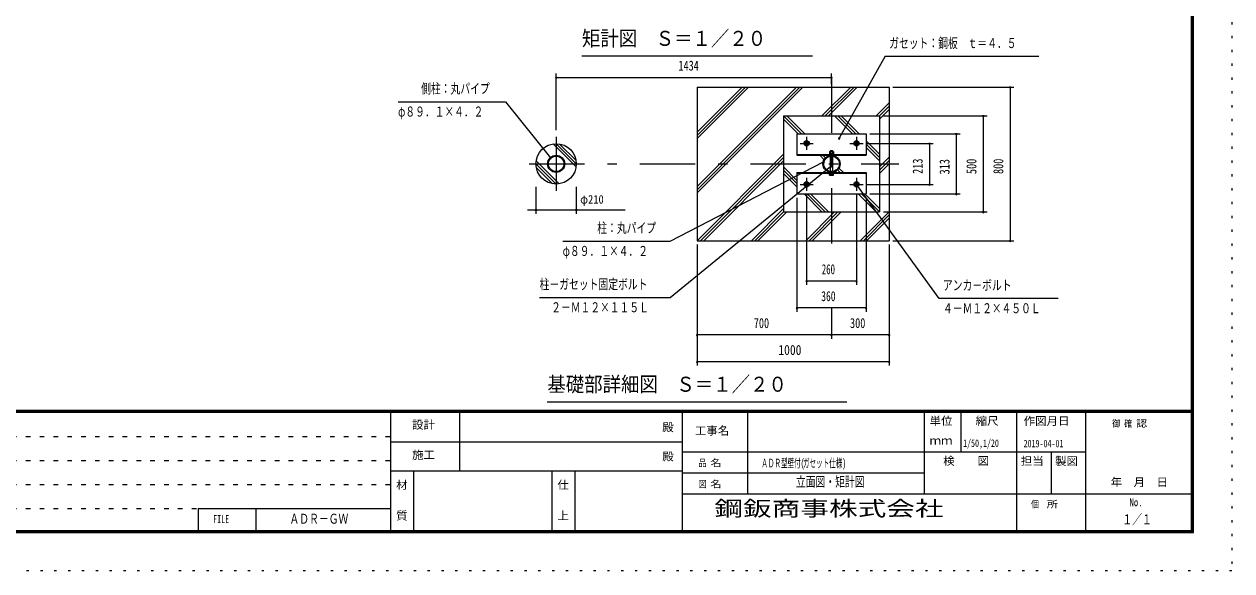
# Model space of a CAD drawing. Units: millimetres, scale not verified, with parts at other scales. Extents: x -26434 to 26434, y -10500 to 10500.
# Drawn here: x 10711 to 26434, y -10500 to -3387 of the extents above; entities that cross this region are included whole.
import ezdxf
from ezdxf.enums import TextEntityAlignment as Align

# ---------------------------------------------------------------- set-up
doc = ezdxf.new("R2010")
doc.units = ezdxf.units.MM
doc.header["$LTSCALE"] = 60
for name, pattern in [('USER1', [3, 1, -2]), ('USER3', [24, 12, -5, 2, -5]), ('USER4', [3, 0.5, -2.5])]:
    doc.linetypes.add(name, pattern=pattern)
doc.layers.add('0-1_0-F1TEXT', color=7, linetype='Continuous')
doc.layers.add('0-E_2-5DIM', color=7, linetype='Continuous')
for name, color, linetype, lineweight in [('0-6_2-02BOLD', 7, 'Continuous', 18), ('0-8_2-22CENTER', 3, 'USER3', 18), ('0-9_2-42THIN', 4, 'Continuous', 18), ('0-A_2-52DIM', 3, 'Continuous', 18), ('0-B_2-62HATCH', 2, 'Continuous', 18), ('0-C_F-F1PAPER', 5, 'Continuous', 18), ('0-D_F-E_J_ADD', 5, 'USER4', 18)]:
    doc.layers.add(name, color=color, linetype=linetype, lineweight=lineweight)
doc.styles.add('ＭＳ ゴシック', font='')
doc.styles.get('ＭＳ ゴシック').set_extended_font_data('MS Gothic')

msp = doc.modelspace()

# ---------------------------------------------------------------- linework, layer by layer
at = {"layer": '0-6_2-02BOLD'}
for p, q in [((19472.41, -4205.07), (21972.42, -4205.07)), ((21972.42, -4205.07), (21972.42, -6205.07)), ((20597.41, -4580.07), (21847.41, -4580.07)), ((21847.41, -4580.07), (21847.41, -5830.07)), ((20772.41, -4813.82), (20772.41, -5093.82)), ((20772.41, -4813.82), (21672.42, -4813.82)), ((21672.42, -4813.82), (21672.42, -5093.82)), ((20885.15, -4917.57), (20872.88, -4938.82)), ((20872.88, -4938.82), (20885.15, -4960.07)), ((20885.15, -4917.57), (20909.69, -4917.57)), ((20885.15, -4960.07), (20909.69, -4960.07)), ((21535.15, -4917.57), (21522.88, -4938.82)), ((21522.88, -4938.82), (21535.15, -4960.07)), ((21535.15, -4917.57), (21559.68, -4917.57)), ((21535.15, -4960.07), (21559.68, -4960.07)), ((20772.41, -5082.57), (21672.42, -5082.57)), ((20772.41, -5093.82), (21672.42, -5093.82)), ((21192.42, -5076.82), (21192.42, -5082.57)), ((21195.54, -5069.32), (21195.54, -5076.82)), ((21195.54, -5069.32), (21249.29, -5069.32)), ((21197.88, -5046.58), (21201.79, -5044.32)), ((21197.88, -5046.58), (21197.88, -5069.32)), ((21207.42, -5037.24), (21212.41, -5032.24)), ((21207.42, -5044.32), (21207.42, -5037.24)), ((21207.42, -5037.24), (21237.41, -5037.24)), ((21207.42, -5304.82), (21207.42, -5105.32)), ((21207.42, -5141.49), (21237.41, -5141.49)), ((21210.15, -5046.58), (21210.15, -5069.32)), ((21212.41, -5032.24), (21232.42, -5032.24)), ((21214.92, -5076.82), (21222.42, -5069.32)), ((21222.42, -5076.82), (21229.92, -5069.32)), ((21232.42, -5032.24), (21237.41, -5037.24)), ((21234.69, -5046.58), (21234.69, -5069.32)), ((21237.41, -5044.32), (21237.41, -5037.24)), ((21237.41, -5304.82), (21237.41, -5105.32)), ((21249.29, -5069.32), (21249.29, -5076.82)), ((20772.41, -5316.32), (21672.42, -5316.32)), ((20772.41, -5327.57), (21672.42, -5327.57)), ((21192.42, -5333.32), (21192.42, -5327.57)), ((21197.88, -5351.06), (21197.88, -5333.32)), ((21210.15, -5351.06), (21210.15, -5333.32)), ((21234.69, -5351.06), (21234.69, -5333.32)), ((21246.95, -5351.06), (21246.95, -5333.32)), ((21672.42, -5316.32), (21672.42, -5596.32)), ((20885.15, -5450.07), (20872.88, -5471.32)), ((20872.88, -5471.32), (20885.15, -5492.57)), ((20885.15, -5450.07), (20909.69, -5450.07)), ((20885.15, -5492.57), (20909.69, -5492.57)), ((21197.88, -5351.06), (21201.79, -5353.32)), ((21201.79, -5353.32), (21243.04, -5353.32)), ((21243.04, -5353.32), (21246.95, -5351.06)), ((21535.15, -5450.07), (21559.68, -5450.07)), ((21559.68, -5450.07), (21571.95, -5471.32)), ((21571.95, -5471.32), (21559.68, -5492.57))]:
    msp.add_line(p, q, dxfattribs=at)
for points in [[(19472.41, -4205.07), (19472.41, -6205.07), (21972.42, -6205.07)], [(20597.41, -4580.07), (20597.41, -5830.07), (21847.41, -5830.07)], [(20909.69, -4917.57), (20921.96, -4938.82), (20909.69, -4960.07)], [(21559.68, -4917.57), (21571.95, -4938.82), (21559.68, -4960.07)], [(21192.42, -5076.82), (21252.41, -5076.82), (21252.41, -5082.57)], [(21201.79, -5044.32), (21243.04, -5044.32), (21246.95, -5046.58), (21246.95, -5069.32)], [(20772.41, -5316.32), (20772.41, -5596.32), (21672.42, -5596.32)], [(21192.42, -5333.32), (21252.41, -5333.32), (21252.41, -5327.57)], [(20909.69, -5450.07), (20921.96, -5471.32), (20909.69, -5492.57)], [(21535.15, -5450.07), (21522.88, -5471.32), (21535.15, -5492.57), (21559.68, -5492.57)]]:
    msp.add_lwpolyline(points, dxfattribs=at)
for centre, radius in [((17637.42, -5205.07), 262.5), ((20897.42, -4938.82), 35), ((20897.42, -4938.82), 26.88), ((20897.42, -4938.82), 20.62), ((20897.42, -4938.82), 15), ((21547.41, -4938.82), 35), ((21547.41, -4938.82), 26.88), ((21547.41, -4938.82), 20.62), ((21547.41, -4938.82), 15), ((17637.42, -5205.07), 111.38), ((17637.42, -5205.07), 100.88), ((21222.42, -5205.07), 111.38), ((21222.42, -5205.07), 100.88), ((20897.42, -5471.32), 35), ((20897.42, -5471.32), 26.88), ((20897.42, -5471.32), 20.62), ((20897.42, -5471.32), 15), ((21547.41, -5471.32), 35), ((21547.41, -5471.32), 26.88), ((21547.41, -5471.32), 20.62), ((21547.41, -5471.32), 15)]:
    msp.add_circle(centre, radius, dxfattribs=at)
for centre, radius, start, end in [((21204.01, -5053.78), 9.46, 49.5701, 90), ((21222.42, -5078.76), 34.45, 69.13593, 110.86406), ((21240.82, -5053.78), 9.46, 90, 130.42989), ((21204.01, -5343.86), 9.46, 270, 310.42989), ((21222.42, -5318.87), 34.45, 249.13593, 290.86406), ((21240.82, -5343.86), 9.46, 229.5701, 270)]:
    msp.add_arc(centre, radius, start, end, dxfattribs=at)
at = {"layer": '0-8_2-22CENTER'}
for p, q in [((21222.42, -4080.07), (21222.42, -6330.07)), ((17637.42, -4855.07), (17637.42, -5555.07)), ((20897.42, -4853.46), (20897.42, -5024.18)), ((21547.41, -4853.46), (21547.41, -5024.18)), ((20812.05, -4938.82), (20982.78, -4938.82)), ((21462.05, -4938.82), (21632.78, -4938.82)), ((17287.42, -5205.07), (22097.41, -5205.07)), ((20812.05, -5471.32), (20982.78, -5471.32)), ((20897.42, -5385.96), (20897.42, -5556.68)), ((21462.05, -5471.32), (21632.78, -5471.32)), ((21547.41, -5385.96), (21547.41, -5556.68))]:
    msp.add_line(p, q, dxfattribs=at)
at = {"layer": '0-9_2-42THIN'}
for p, q in [((21207.42, -5147.99), (21211.16, -5141.49)), ((21211.16, -5044.32), (21211.16, -5033.49)), ((21211.16, -5141.49), (21211.16, -5104.82)), ((21233.67, -5044.32), (21233.67, -5033.49)), ((21233.67, -5141.49), (21233.67, -5104.82)), ((21233.67, -5141.49), (21237.41, -5147.99))]:
    msp.add_line(p, q, dxfattribs=at)
for centre in [(20897.42, -4938.82), (21547.41, -4938.82), (20897.42, -5471.32), (21547.41, -5471.32)]:
    msp.add_circle(centre, 11.25, dxfattribs=at)
at = {"layer": '0-A_2-52DIM'}
for p, q in [((20972.42, -3805.07), (17972.42, -3805.07)), ((21922.42, -3805.07), (21321.19, -4871.48)), ((21922.42, -3805.07), (23922.41, -3805.07)), ((17647.42, -4080.38), (17627.42, -4080.38)), ((17637.42, -4768.25), (17637.42, -4030.38)), ((17637.42, -4080.38), (21222.42, -4080.38)), ((21232.42, -4080.38), (21212.42, -4080.38)), ((21222.42, -4166.36), (21222.42, -4030.38)), ((22022.41, -4205.07), (23597.42, -4205.07)), ((23557.41, -4205.07), (23537.41, -4205.07)), ((23547.41, -4205.07), (23547.41, -6205.07)), ((15579.35, -4396.21), (16979.35, -4396.21)), ((16979.35, -4396.21), (17563.69, -5128.17)), ((21897.41, -4580.07), (23247.42, -4580.07)), ((23207.41, -4580.07), (23187.41, -4580.07)), ((23197.41, -4580.07), (23197.41, -5830.07)), ((21331.19, -4871.49), (21311.19, -4871.49)), ((21722.42, -4813.82), (22897.41, -4813.82)), ((22857.41, -4813.82), (22837.41, -4813.82)), ((22847.41, -5596.32), (22847.41, -4813.82)), ((21682.78, -4938.82), (22547.41, -4938.82)), ((22507.42, -4938.82), (22487.42, -4938.82)), ((22497.42, -4938.82), (22497.42, -5471.32)), ((17573.69, -5128.17), (17553.69, -5128.17)), ((21128.95, -5179.76), (21108.95, -5179.76)), ((19122.41, -6942.68), (21214.37, -5235.59)), ((21224.37, -5235.59), (21204.37, -5235.59)), ((21562.21, -5476.51), (21542.21, -5476.51)), ((22622.42, -6955.07), (21552.21, -5476.51)), ((21682.78, -5471.32), (22547.41, -5471.32)), ((22507.42, -5471.32), (22487.42, -5471.32)), ((17374.92, -5505.07), (17374.92, -5855.07)), ((17899.91, -5505.07), (17899.91, -5855.07)), ((20772.41, -5646.32), (20772.41, -7130.07)), ((20897.42, -5606.68), (20897.42, -6780.07)), ((21547.41, -5606.68), (21547.41, -6780.07)), ((21672.42, -5646.32), (21672.42, -7130.07)), ((21722.42, -5596.32), (22897.41, -5596.32)), ((22857.41, -5596.32), (22837.41, -5596.32)), ((17263.92, -5805.07), (18537.42, -5805.07)), ((17384.92, -5805.07), (17364.92, -5805.07)), ((17909.91, -5805.07), (17889.91, -5805.07)), ((21897.41, -5830.07), (23247.42, -5830.07)), ((23207.41, -5830.07), (23187.41, -5830.07)), ((19472.41, -6255.07), (19472.41, -7830.07)), ((21972.42, -6255.07), (21972.42, -7830.07)), ((22022.41, -6205.07), (23597.42, -6205.07)), ((23557.41, -6205.07), (23537.41, -6205.07)), ((20907.42, -6730.07), (20887.42, -6730.07)), ((21547.41, -6730.07), (20897.42, -6730.07)), ((21557.41, -6730.07), (21537.41, -6730.07)), ((17422.41, -6942.68), (19122.41, -6942.68)), ((24172.42, -6955.07), (22622.42, -6955.07)), ((20782.41, -7080.07), (20762.41, -7080.07)), ((21672.42, -7080.07), (20772.41, -7080.07)), ((21222.42, -7080.07), (21222.42, -7480.07)), ((21682.42, -7080.07), (21662.42, -7080.07)), ((19482.41, -7430.07), (19462.41, -7430.07)), ((21972.42, -7430.07), (19472.41, -7430.07)), ((21232.42, -7430.07), (21212.42, -7430.07)), ((21982.42, -7430.07), (21962.42, -7430.07)), ((19482.41, -7780.07), (19462.41, -7780.07)), ((21972.42, -7780.07), (19472.41, -7780.07)), ((21982.42, -7780.07), (21962.42, -7780.07)), ((21422.42, -8305.07), (17522.42, -8305.07))]:
    msp.add_line(p, q, dxfattribs=at)
msp.add_lwpolyline([(17722.42, -6209.6), (19122.41, -6209.6), (21118.95, -5179.76)], dxfattribs=at)
for centre in [(17637.42, -4080.38), (21222.42, -4080.38), (23547.41, -4205.07), (23197.41, -4580.07), (21321.19, -4871.49), (22847.41, -4813.82), (22497.42, -4938.82), (17563.69, -5128.17), (21118.95, -5179.76), (21214.37, -5235.59), (21552.21, -5476.51), (22497.42, -5471.32), (22847.41, -5596.32), (17374.92, -5805.07), (17899.91, -5805.07), (23197.41, -5830.07), (23547.41, -6205.07), (20897.42, -6730.07), (21547.41, -6730.07), (20772.41, -7080.07), (21672.42, -7080.07), (19472.41, -7430.07), (21222.42, -7430.07), (21972.42, -7430.07), (19472.41, -7780.07), (21972.42, -7780.07)]:
    msp.add_arc(centre, 10, 180, 0, dxfattribs=at)
at = {"layer": '0-B_2-62HATCH'}
for p, q in [((19472.41, -5583.28), (20850.63, -4205.07)), ((19472.41, -5540.86), (20808.2, -4205.07)), ((19472.41, -5498.43), (20765.78, -4205.07)), ((19472.41, -4876.18), (20143.53, -4205.07)), ((19472.41, -4833.75), (20101.1, -4205.07)), ((19472.41, -4791.32), (20058.67, -4205.07)), ((21097.88, -4580.07), (21472.88, -4205.07)), ((21140.31, -4580.07), (21515.31, -4205.07)), ((21182.73, -4580.07), (21557.74, -4205.07)), ((21804.99, -4580.07), (21972.42, -4412.64)), ((21847.41, -4580.07), (21972.42, -4455.07)), ((21847.41, -4622.5), (21972.42, -4497.5)), ((20597.41, -4580.07), (20831.17, -4813.82)), ((20597.41, -4622.49), (20788.74, -4813.82)), ((20639.84, -4580.07), (20873.59, -4813.82)), ((21262.1, -4580.07), (21495.85, -4813.82)), ((21304.52, -4580.07), (21538.27, -4813.82)), ((21346.95, -4580.07), (21580.7, -4813.82)), ((17597.21, -4945.67), (17896.82, -5245.27)), ((17636.55, -4942.57), (17899.91, -5205.94)), ((17682.95, -4946.55), (17895.94, -5159.54)), ((21672.42, -4905.54), (21847.41, -5080.54)), ((21672.42, -4947.96), (21847.41, -5122.96)), ((21672.42, -4990.39), (21847.41, -5165.39)), ((17378.01, -5164.87), (17677.62, -5464.47)), ((19472.88, -6205.07), (20597.41, -5080.54)), ((19515.31, -6205.07), (20597.41, -5122.97)), ((19557.74, -6205.07), (20597.41, -5165.39)), ((21068.74, -5093.82), (21125.36, -5150.44)), ((21111.17, -5093.82), (21143.66, -5126.32)), ((21153.59, -5093.82), (21167.79, -5108.01)), ((21847.41, -5244.75), (21972.42, -5119.75)), ((21847.41, -5287.18), (21972.42, -5162.18)), ((17374.92, -5204.2), (17638.29, -5467.57)), ((17378.9, -5250.6), (17591.88, -5463.59)), ((20597.41, -5244.75), (20772.41, -5419.75)), ((20597.41, -5287.17), (20772.41, -5462.18)), ((20597.41, -5329.6), (20772.41, -5504.6)), ((21277.05, -5302.13), (21291.24, -5316.32)), ((21301.17, -5283.82), (21333.67, -5316.32)), ((21319.47, -5259.7), (21376.09, -5316.32)), ((21847.41, -5329.6), (21972.42, -5204.6)), ((20864.13, -5596.32), (21097.88, -5830.07)), ((20906.56, -5596.32), (21140.31, -5830.07)), ((20948.99, -5596.32), (21182.73, -5830.07)), ((21571.24, -5596.32), (21804.99, -5830.07)), ((21613.66, -5596.32), (21847.41, -5830.07)), ((21656.09, -5596.32), (21847.41, -5787.64)), ((20179.99, -6205.07), (20597.41, -5787.65)), ((20222.42, -6205.07), (20597.42, -5830.07)), ((20264.84, -6205.07), (20639.85, -5830.07)), ((20887.1, -6205.07), (21262.1, -5830.07)), ((20929.52, -6205.07), (21304.52, -5830.07)), ((20971.95, -6205.07), (21346.95, -5830.07)), ((21594.2, -6205.07), (21972.42, -5826.86)), ((21636.63, -6205.07), (21972.42, -5869.28)), ((21679.06, -6205.07), (21972.42, -5911.71))]:
    msp.add_line(p, q, dxfattribs=at)
at = {"layer": '0-C_F-F1PAPER'}
for p, q in [((25911.33, -9977.5), (25911.33, 10077.5)), ((25913.83, -9980), (25913.83, 10080)), ((25916.33, -9982.5), (25916.33, 10082.5)), ((25921.33, -9987.5), (25921.33, 10087.5)), ((25926.33, -9992.5), (25926.33, 10092.5)), ((25931.32, -9997.5), (25931.32, 10097.5)), ((25933.83, -10000), (25933.83, 10100)), ((25908.83, -8415), (-2741.17, -8415)), ((25908.83, -8417.5), (-2741.17, -8417.5)), ((25908.83, -8420), (-2741.17, -8420)), ((25908.83, -8422.5), (-2741.17, -8422.5)), ((25908.83, -8425), (-2741.17, -8425)), ((25908.83, -8427.5), (-2741.17, -8427.5)), ((25908.83, -8430), (-2741.17, -8430)), ((25908.83, -8432.5), (-2741.17, -8432.5)), ((25908.83, -8435), (-2741.17, -8435)), ((25908.83, -8437.5), (-2741.17, -8437.5)), ((25908.83, -8440), (-2741.17, -8440)), ((15483.83, -10000), (15483.83, -8440)), ((16383.83, -9200), (16383.83, -8440)), ((19283.83, -10000), (19283.83, -8440)), ((20133.83, -9500), (20133.83, -8440)), ((22433.83, -9500), (22433.83, -8440)), ((22908.83, -8950), (22908.83, -8440)), ((23633.83, -10000), (23633.83, -8440)), ((24533.83, -10000), (24533.83, -8440)), ((15483.83, -8820), (19283.83, -8820)), ((19283.83, -8950), (24533.83, -8950)), ((24083.83, -9500), (24083.83, -8950)), ((15483.83, -9200), (19283.83, -9200)), ((15783.83, -10000), (15783.83, -9200)), ((17583.83, -10000), (17583.83, -9200)), ((17883.83, -10000), (17883.83, -9200)), ((19283.83, -9225), (22433.83, -9225)), ((19283.83, -9500), (25933.83, -9500)), ((12975.83, -9688), (15483.83, -9688)), ((12975.83, -9688), (12975.83, -10000)), ((13725.83, -9688), (13725.83, -10000)), ((-2766.17, -10000), (25933.83, -10000)), ((-2763.67, -9997.5), (25931.32, -9997.5)), ((-2758.67, -9992.5), (25926.33, -9992.5)), ((-2753.67, -9987.5), (25921.33, -9987.5)), ((-2748.67, -9982.5), (25916.33, -9982.5)), ((-2746.17, -9980), (25913.83, -9980)), ((-2743.67, -9977.5), (25911.33, -9977.5))]:
    msp.add_line(p, q, dxfattribs=at)
at = {"layer": '0-C_F-F1PAPER', "color": 6, "linetype": 'USER1'}
for p, q in [((-2766.17, -8752), (15483.83, -8752)), ((-2766.17, -9064), (15483.83, -9064)), ((-2766.17, -9376), (15483.83, -9376)), ((-2766.17, -9688), (12975.83, -9688))]:
    msp.add_line(p, q, dxfattribs=at)
at = {"layer": '0-C_F-F1PAPER'}
for points in [[(-2761.17, 10095), (-2761.17, -9995), (25928.83, -9995), (25928.83, 10095)], [(-2756.17, 10090), (-2756.17, -9990), (25923.83, -9990), (25923.83, 10090)], [(-2751.17, 10085), (-2751.17, -9985), (25918.82, -9985), (25918.82, 10085)], [(-2741.17, 10075), (-2741.17, -9975), (25908.83, -9975), (25908.83, 10075)]]:
    msp.add_lwpolyline(points, dxfattribs=at)
at = {"layer": '0-D_F-E_J_ADD'}
for p, q in [((26433.83, 10500), (26433.83, -10500)), ((26433.83, -10500), (-3266.17, -10500))]:
    msp.add_line(p, q, dxfattribs=at)

# ---------------------------------------------------------------- texts
at = {"layer": '0-1_0-F1TEXT', "style": 'ＭＳ ゴシック'}
for s, height, width, p in [('1/50,1/20', 97.68, 0.65, (22935.01, -8916.7)), ('2019-04-01', 97.68, 0.65, (23723.12, -8921.64)), ('ＡＤＲ型壁付(', 110.7, 0.55, (20308.83, -9187.5)), ('ガセット仕様)', 110.7, 0.55, (20851.61, -9187.5)), ('立面図・矩計図', 130.2, 0.7, (20758.83, -9444.74)), ('１／１', 130.2, 0.7, (25008.83, -9934.49)), ('ＡＤＲ－ＧＷ', 130.2, 0.7, (14165.42, -9926.24))]:
    msp.add_text(s, height=height, dxfattribs=dict(at, width=width)).set_placement(p, align=Align.BOTTOM_LEFT)
at = {"layer": '0-A_2-52DIM', "color": 7, "style": 'ＭＳ ゴシック'}
for s, height, width, p in [('矩計図\u3000Ｓ＝１／２０', 195.4, 0.9, (17972.42, -3728.42)), ('ガセット：鋼板\u3000ｔ＝４．５', 130.2, 0.7, (21972.42, -3737.3)), ('1434', 130.2, 0.75, (19229.4, -4030.38)), ('側柱：丸パイプ', 130.2, 0.7, (15879.35, -4328.45)), ('φ８９．１×４．２', 130.2, 0.7, (15579.35, -4628.45)), ('φ210', 110.7, 0.9, (17949.92, -5755.07)), ('柱：丸パイプ', 130.2, 0.7, (18172.41, -6141.84)), ('φ８９．１×４．２', 130.2, 0.7, (17722.42, -6441.84)), ('260', 130.2, 0.65, (21095.14, -6680.07)), ('柱－ガセット固定ボルト', 130.2, 0.7, (17422.41, -6874.92)), ('アンカ－ボルト', 130.2, 0.7, (22672.42, -6887.3)), ('360', 130.2, 0.7, (21088.7, -7030.07)), ('２－Ｍ１２×１１５Ｌ', 130.2, 0.7, (17572.42, -7174.92)), ('４－Ｍ１２×４５０Ｌ', 130.2, 0.7, (22672.42, -7187.3)), ('700', 130.2, 0.75, (20210.41, -7380.07)), ('300', 130.2, 0.75, (21463.31, -7380.07)), ('1000', 130.2, 0.85, (20529.61, -7730.07)), ('基礎部詳細図\u3000Ｓ＝１／２０', 195.4, 0.9, (17522.42, -8228.42))]:
    msp.add_text(s, height=height, dxfattribs=dict(at, width=width)).set_placement(p, align=Align.BOTTOM_LEFT)
at = {"layer": '0-A_2-52DIM', "color": 7, "style": 'ＭＳ ゴシック', "width": 0.75}
for s, p in [('213', (22447.41, -5335.02)), ('313', (22797.41, -5342.07)), ('500', (23147.41, -5337.51)), ('800', (23497.41, -5336.48))]:
    msp.add_text(s, height=130.2, rotation=90, dxfattribs=at).set_placement(p, align=Align.BOTTOM_LEFT)
at = {"layer": '0-C_F-F1PAPER', "color": 7, "style": 'ＭＳ ゴシック'}
for s, height, width, p in [('単位', 104.2, 1.05, (22498.83, -8633.29)), ('縮尺', 104.2, 1.05, (23098.83, -8633.29)), ('作図月日', 104.2, 1.05, (23722.73, -8634.31)), ('設計', 104.2, 1.05, (15761.33, -8683.83)), ('殿', 104.2, 1.05, (19018.83, -8715.79)), ('工事名', 104.2, 1.05, (19443.83, -8760.79)), ('御 ', 88.56, 0.85, (24876.58, -8654.43)), ('確 ', 88.56, 0.85, (25030.97, -8654.43)), ('認', 88.56, 1.2, (25185.35, -8654.43)), ('ｍｍ', 104.2, 1.05, (22498.83, -8888.29)), ('施工', 104.2, 1.05, (15761.33, -9075.79)), ('殿', 104.2, 1.05, (19018.83, -9095.79)), ('品 ', 88.56, 0.85, (19490.08, -9167.5)), ('名', 88.56, 1.2, (19644.46, -9167.5)), ('検\u3000\u3000図', 104.2, 1.05, (22676.33, -9153.29)), ('担当', 104.2, 1.05, (23686.33, -9153.29)), ('製図', 104.2, 1.05, (24132.31, -9155.74)), ('材', 104.2, 1.05, (15553.83, -9465.79)), ('仕', 104.2, 1.05, (17653.83, -9465.79)), ('図 ', 88.56, 0.85, (19490.08, -9442.5)), ('名', 88.56, 1.2, (19644.46, -9442.5)), ('\u3000年\u3000月\u3000日', 104.2, 1.05, (24707.57, -9430.22)), ('個  ', 88.56, 0.85, (23818.83, -9705)), ('所', 88.56, 1.2, (24024.68, -9705)), ('No.', 104.2, 0.8, (25101.33, -9690.79)), ('質', 104.2, 1.05, (15553.83, -9865.79)), ('上', 104.2, 1.05, (17653.83, -9865.79)), ('FILE', 104.2, 0.7, (13172.08, -9909.79))]:
    msp.add_text(s, height=height, dxfattribs=dict(at, width=width)).set_placement(p, align=Align.BOTTOM_LEFT)
at = {"layer": '0-E_2-5DIM', "style": 'ＭＳ ゴシック', "width": 1.4}
msp.add_text('鋼鈑商事株式会社', height=195.4, dxfattribs=at).set_placement((19697.04, -9845.37), align=Align.BOTTOM_LEFT)

doc.saveas('drawing.dxf')
